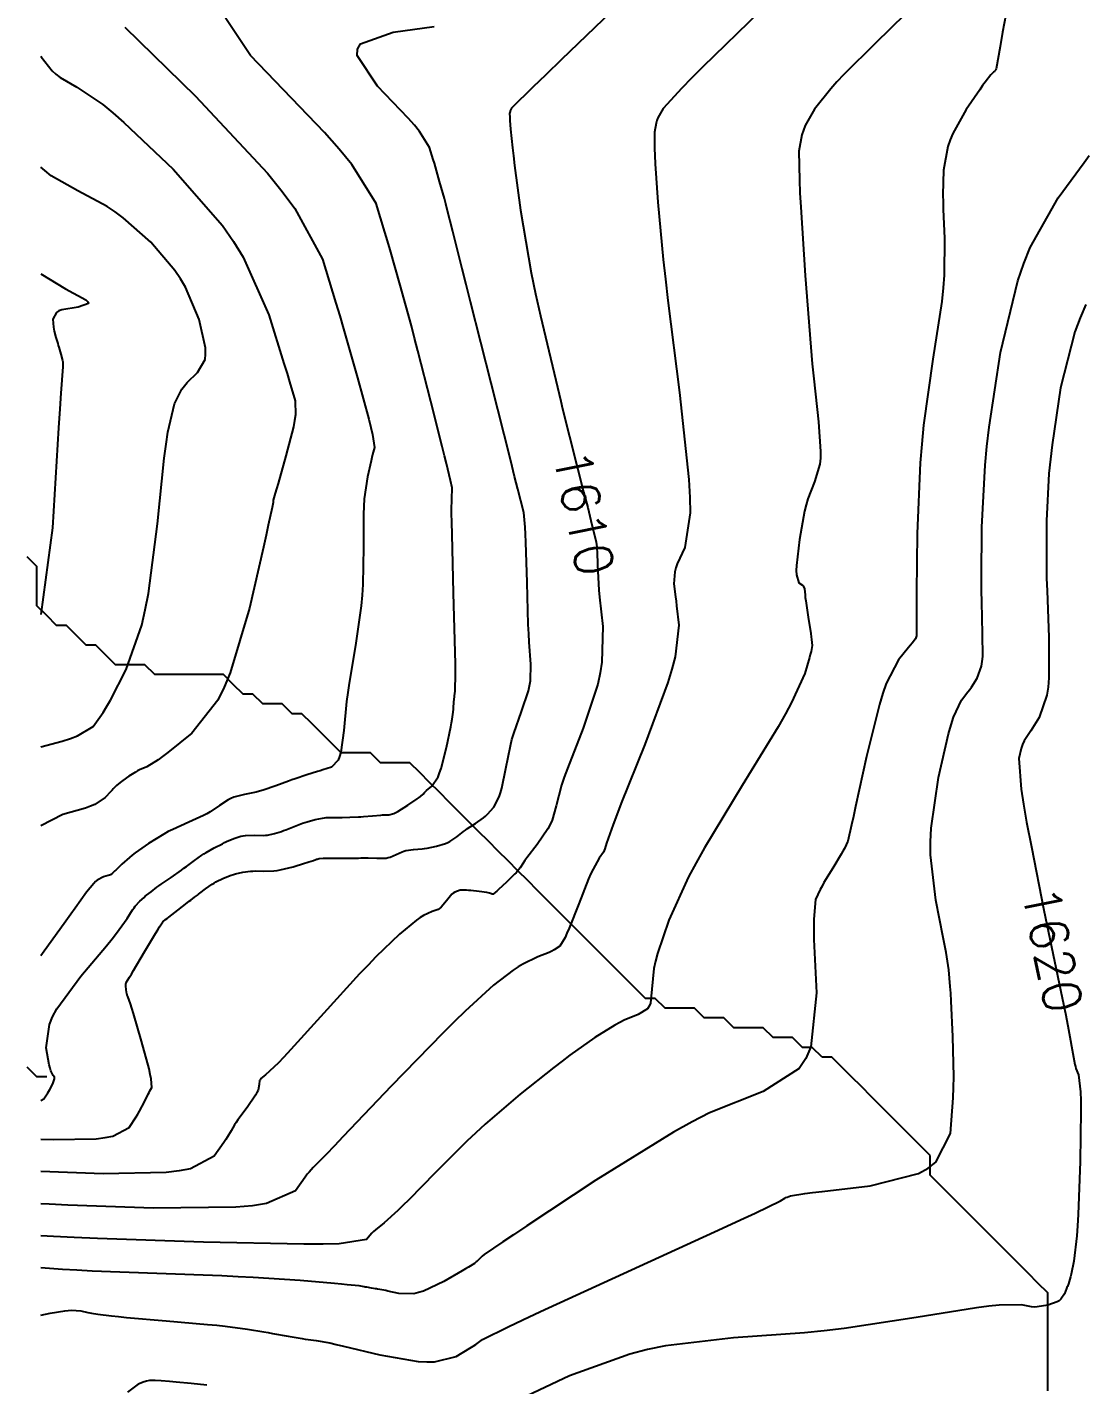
# Model space of a CAD drawing. Header units: metres. Extents: x 837117 to 838479, y 1189012 to 1191015.
# Drawn here: x 837475.1 to 837582.9, y 1189509.9 to 1189648.2 of the extents above; entities that cross this region are included whole.
import ezdxf

# ---------------------------------------------------------------- set-up
doc = ezdxf.new("R2010")
doc.units = ezdxf.units.M
doc.header["$LTSCALE"] = 0.3
for name, color, linetype in [('COTAS 10', 1, 'Continuous'), ('COTAS INT', 252, 'Continuous'), ('DRENAJE', 5, 'Continuous')]:
    doc.layers.add(name, color=color, linetype=linetype)
doc.styles.get("Standard").update_dxf_attribs({"font": 'simplex.shx'})

msp = doc.modelspace()

# ---------------------------------------------------------------- linework, layer by layer
at = {"layer": 'COTAS 10'}
for points in [[(837537.99, 1189653.05), (837529.57, 1189644.95), (837527.95, 1189643.39), (837526.64, 1189642.12), (837524.47, 1189639.99), (837524.35, 1189639.77), (837524.33, 1189639.71), (837524.31, 1189639.65), (837524.27, 1189639.44), (837524.28, 1189639.07), (837524.29, 1189638.91), (837524.3, 1189638.72), (837524.35, 1189637.84), (837524.56, 1189635.94), (837524.66, 1189635.11), (837524.78, 1189634.15), (837525.38, 1189629.6), (837526.47, 1189623.2), (837526.91, 1189621.08), (837527.41, 1189618.81), (837529.48, 1189610.14), (837529.67, 1189609.35), (837531.81, 1189600.91), (837532.22, 1189599.29), (837532.55, 1189597.97), (837533.1, 1189595.76), (837533.15, 1189595.29), (837533.16, 1189595.06), (837533.17, 1189594.79), (837533.21, 1189593.47), (837533.32, 1189591.53), (837533.37, 1189590.88), (837533.43, 1189590.17), (837533.75, 1189587.18), (837533.67, 1189583.56), (837533.49, 1189582.46), (837533.24, 1189581.32), (837531.77, 1189576.84), (837530.17, 1189572.73), (837529.84, 1189571.82), (837529.57, 1189571.01), (837529.02, 1189568.92), (837528.59, 1189567.44), (837528.39, 1189567.01), (837528.17, 1189566.58), (837527.08, 1189564.97), (837526.03, 1189563.61), (837525.82, 1189563.33), (837525.65, 1189563.09), (837525.33, 1189562.6), (837525.07, 1189562.25), (837524.93, 1189562.1), (837524.77, 1189561.94), (837523.95, 1189561.14), (837523.13, 1189560.38), (837522.97, 1189560.23), (837522.83, 1189560.11), (837522.58, 1189559.91), (837522.51, 1189559.9), (837522.5, 1189559.9), (837522.48, 1189559.91), (837522.44, 1189559.95), (837522.22, 1189560.02), (837522.09, 1189560.05), (837521.94, 1189560.08), (837521.18, 1189560.19), (837520.31, 1189560.28), (837520.09, 1189560.3), (837519.89, 1189560.31), (837519.24, 1189560.31), (837518.68, 1189560.13), (837518.53, 1189560.02), (837518.38, 1189559.9), (837517.84, 1189559.24), (837517.3, 1189558.58), (837517.14, 1189558.45), (837516.98, 1189558.34), (837516.39, 1189558.14), (837515.51, 1189557.76), (837515.17, 1189557.53), (837514.78, 1189557.26), (837513.06, 1189555.83), (837510.65, 1189553.53), (837509.85, 1189552.7), (837508.98, 1189551.79), (837505.34, 1189547.8), (837501.97, 1189544.08), (837501.28, 1189543.33), (837500.69, 1189542.71), (837499.41, 1189541.51), (837498.94, 1189541.13), (837498.86, 1189541.02), (837498.8, 1189540.92), (837498.77, 1189540.53), (837498.65, 1189539.94), (837498.53, 1189539.7), (837498.38, 1189539.43), (837497.52, 1189538.18), (837496.6, 1189536.93), (837496.41, 1189536.65), (837496.25, 1189536.41), (837495.89, 1189535.82), (837495.52, 1189535.19), (837495.35, 1189534.93), (837495.15, 1189534.63), (837494.19, 1189533.22), (837491.75, 1189531.95), (837490.62, 1189531.72), (837489.3, 1189531.56), (837482.88, 1189531.43), (837476.51, 1189531.66)], [(837476.51, 1189574.91), (837478.69, 1189575.5), (837479.54, 1189575.78), (837480.26, 1189576.05), (837481.86, 1189576.98), (837482.87, 1189578.41), (837483.22, 1189579), (837483.6, 1189579.67), (837485.21, 1189582.81), (837486.8, 1189587.32), (837487.16, 1189588.87), (837487.49, 1189590.54), (837488.4, 1189597.64), (837489.09, 1189604.34), (837489.28, 1189605.76), (837489.46, 1189606.99), (837490.13, 1189609.87), (837490.89, 1189611.36), (837491.14, 1189611.71), (837491.41, 1189612.04), (837492.49, 1189613.04), (837493.25, 1189614.37), (837493.3, 1189614.92), (837493.28, 1189615.55), (837492.66, 1189618.45), (837491.25, 1189621.74), (837490.74, 1189622.6), (837490.18, 1189623.45), (837487.73, 1189626.34), (837484.89, 1189628.82), (837484.08, 1189629.41), (837483.27, 1189629.95), (837480.29, 1189631.55), (837477.56, 1189633.1), (837476.91, 1189633.62), (837476.51, 1189633.98)], [(837582.95, 1189619.99), (837582.37, 1189618.62), (837581.84, 1189617.19), (837580.39, 1189611.5), (837579.52, 1189605.7), (837579.35, 1189604.21), (837579.2, 1189602.77), (837578.95, 1189597.95), (837578.95, 1189593.4), (837578.97, 1189592.11), (837579.01, 1189590.83), (837579.2, 1189586.11), (837579.21, 1189581.95), (837579.12, 1189581.01), (837578.99, 1189580.17), (837578.21, 1189577.91), (837577.35, 1189576.54), (837577.17, 1189576.26), (837577.01, 1189576.03), (837576.68, 1189575.55), (837576.5, 1189575.15), (837576.44, 1189574.97), (837576.38, 1189574.75), (837576.14, 1189573.73), (837576.37, 1189570.61), (837576.61, 1189569.08), (837576.93, 1189567.26), (837577.42, 1189564.74), (837578.7, 1189558.27), (837580.55, 1189549.36), (837580.91, 1189547.59), (837581.2, 1189546.12), (837581.72, 1189543.33), (837581.85, 1189542.56), (837581.91, 1189542.35), (837581.96, 1189542.16), (837582.22, 1189541.5), (837582.43, 1189539.77), (837582.45, 1189538.9), (837582.46, 1189537.86), (837582.37, 1189532.68), (837582.17, 1189527.3), (837582.1, 1189526.13), (837582.03, 1189525.1), (837581.73, 1189522.55), (837581.46, 1189521.21), (837581.4, 1189520.93), (837581.34, 1189520.7), (837581.2, 1189520.23), (837581.08, 1189519.96), (837581.04, 1189519.86), (837580.99, 1189519.74), (837580.8, 1189519.2), (837580.41, 1189518.65), (837580.24, 1189518.51), (837580.04, 1189518.39), (837579.1, 1189518.04), (837578.01, 1189517.87), (837577.71, 1189517.86), (837577.42, 1189517.88), (837576.4, 1189518.07), (837574.14, 1189518.06), (837573.07, 1189517.94), (837571.82, 1189517.78), (837565.68, 1189516.79), (837558.33, 1189515.68), (837556.31, 1189515.44), (837554.3, 1189515.23), (837547.08, 1189514.71), (837540.15, 1189513.91), (837538.32, 1189513.52), (837536.53, 1189513.07), (837530.36, 1189510.84), (837525.41, 1189508.52)], [(837493.42, 1189509.9), (837491.83, 1189510.08), (837490.31, 1189510.22), (837489.96, 1189510.25), (837489.64, 1189510.28), (837488.76, 1189510.35), (837488.16, 1189510.38), (837488.03, 1189510.38), (837487.91, 1189510.38), (837487.6, 1189510.38), (837487.29, 1189510.31), (837487.17, 1189510.27), (837487.03, 1189510.23), (837486.42, 1189510), (837485.33, 1189509.2)]]:
    msp.add_lwpolyline(points, dxfattribs=at)
at = {"layer": 'COTAS INT'}
for points in [[(837476.51, 1189538.9), (837476.82, 1189539.07), (837477.22, 1189539.67), (837477.32, 1189539.84), (837477.42, 1189540.01), (837477.73, 1189540.61), (837477.91, 1189541.1), (837477.92, 1189541.2), (837477.92, 1189541.28), (837477.79, 1189541.46), (837477.54, 1189541.93), (837477.46, 1189542.2), (837477.38, 1189542.53), (837477.06, 1189544.25), (837477.39, 1189546.65), (837477.72, 1189547.43), (837478.15, 1189548.24), (837480.59, 1189551.57), (837483.22, 1189554.67), (837483.77, 1189555.35), (837484.24, 1189555.95), (837485.32, 1189557.45), (837485.86, 1189558.31), (837486.01, 1189558.51), (837486.14, 1189558.69), (837486.6, 1189559.2), (837487.03, 1189559.59), (837487.15, 1189559.7), (837487.28, 1189559.8), (837487.74, 1189560.17), (837488.33, 1189560.62), (837488.55, 1189560.77), (837488.78, 1189560.94), (837489.78, 1189561.63), (837490.84, 1189562.37), (837491.1, 1189562.56), (837491.35, 1189562.75), (837492.16, 1189563.35), (837492.91, 1189563.89), (837493.12, 1189564.03), (837493.35, 1189564.17), (837494.18, 1189564.64), (837495.01, 1189565.06), (837495.22, 1189565.17), (837495.44, 1189565.27), (837496.16, 1189565.6), (837496.89, 1189565.83), (837497.12, 1189565.87), (837497.35, 1189565.9), (837498.25, 1189565.91), (837499.16, 1189565.9), (837499.39, 1189565.91), (837499.61, 1189565.94), (837500.33, 1189566.08), (837501.04, 1189566.31), (837501.25, 1189566.39), (837501.47, 1189566.47), (837502.31, 1189566.8), (837503.18, 1189567.14), (837503.41, 1189567.22), (837503.64, 1189567.29), (837504.46, 1189567.51), (837505.21, 1189567.66), (837505.4, 1189567.69), (837505.59, 1189567.71), (837506.21, 1189567.73), (837506.83, 1189567.73), (837507.02, 1189567.73), (837507.22, 1189567.74), (837508, 1189567.75), (837508.87, 1189567.79), (837509.12, 1189567.8), (837509.37, 1189567.82), (837510.3, 1189567.9), (837511.14, 1189567.97), (837511.33, 1189567.99), (837511.5, 1189568), (837511.96, 1189568), (837512.47, 1189568.14), (837512.67, 1189568.24), (837512.89, 1189568.35), (837513.91, 1189568.98), (837514.86, 1189569.63), (837515.05, 1189569.76), (837515.2, 1189569.87), (837515.46, 1189570.1), (837515.61, 1189570.28), (837515.7, 1189570.37), (837515.8, 1189570.47), (837516.34, 1189570.93), (837516.98, 1189571.88), (837517.14, 1189572.27), (837517.3, 1189572.73), (837517.85, 1189574.87), (837518.27, 1189576.96), (837518.35, 1189577.38), (837518.41, 1189577.73), (837518.52, 1189578.44), (837518.54, 1189578.75), (837518.55, 1189578.85), (837518.55, 1189578.96), (837518.58, 1189579.39), (837518.62, 1189579.86), (837518.64, 1189579.99), (837518.66, 1189580.12), (837518.73, 1189580.58), (837518.75, 1189582.39), (837518.74, 1189583.37), (837518.72, 1189584.56), (837518.56, 1189590.58), (837518.4, 1189596.59), (837518.38, 1189597.77), (837518.36, 1189598.74), (837518.39, 1189600.5), (837518.43, 1189600.97), (837518.42, 1189601.13), (837518.4, 1189601.31), (837518.25, 1189602.04), (837517.83, 1189603.78), (837517.63, 1189604.58), (837517.39, 1189605.53), (837516.25, 1189610.1), (837514.93, 1189615.25), (837514.59, 1189616.56), (837514.26, 1189617.82), (837513.12, 1189621.95), (837512.09, 1189625.54), (837511.82, 1189626.46), (837511.56, 1189627.35), (837510.67, 1189630.28), (837508.18, 1189634.25), (837506.92, 1189635.79), (837505.41, 1189637.51), (837497.86, 1189645.34), (837492.87, 1189652.89)], [(837549.76, 1189649.82), (837543.94, 1189644.18), (837542.78, 1189643.02), (837541.81, 1189642.03), (837539.9, 1189639.94), (837539.37, 1189638.98), (837539.27, 1189638.72), (837539.18, 1189638.46), (837539.01, 1189637.52), (837539.03, 1189635.86), (837539.06, 1189635.14), (837539.11, 1189634.31), (837539.37, 1189630.39), (837539.91, 1189624.58), (837540.14, 1189622.57), (837540.39, 1189620.38), (837541.59, 1189611), (837542.53, 1189602.17), (837542.63, 1189600.33), (837542.65, 1189598.75), (837542.12, 1189595.23), (837541.34, 1189593.56), (837541.2, 1189593.15), (837541.1, 1189592.76), (837541.01, 1189591.52), (837541.16, 1189590.21), (837541.22, 1189589.76), (837541.27, 1189589.29), (837541.5, 1189587.3), (837541.12, 1189584.09), (837540.8, 1189582.85), (837540.37, 1189581.46), (837538.04, 1189575.16), (837535.64, 1189569.18), (837535.18, 1189567.99), (837534.8, 1189567), (837534.15, 1189565.12), (837533.98, 1189564.54), (837533.9, 1189564.38), (837533.82, 1189564.21), (837533.39, 1189563.58), (837532.77, 1189562.48), (837532.55, 1189562.01), (837532.31, 1189561.47), (837531.31, 1189558.93), (837530.33, 1189556.44), (837530.11, 1189555.93), (837529.91, 1189555.51), (837529.37, 1189554.62), (837528.79, 1189554.23), (837528.56, 1189554.11), (837528.3, 1189553.99), (837527.13, 1189553.53), (837525.61, 1189552.79), (837525.14, 1189552.5), (837524.64, 1189552.17), (837522.64, 1189550.65), (837519.73, 1189548), (837518.65, 1189546.95), (837517.46, 1189545.76), (837512.21, 1189540.35), (837507.33, 1189535.24), (837506.38, 1189534.25), (837505.6, 1189533.45), (837504.25, 1189532.08), (837503.84, 1189531.61), (837503.66, 1189531.38), (837503.45, 1189531.1), (837502.45, 1189529.7), (837499.51, 1189528.4), (837498.08, 1189528.18), (837496.38, 1189528.02), (837487.99, 1189527.94), (837479.28, 1189528.25), (837477.36, 1189528.33), (837476.51, 1189528.37)], [(837564.55, 1189649.56), (837561.53, 1189646.59), (837558.32, 1189643.4), (837557.61, 1189642.65), (837556.98, 1189641.95), (837555.33, 1189639.89), (837554.39, 1189638.2), (837554.2, 1189637.73), (837554.05, 1189637.27), (837553.74, 1189635.6), (837553.78, 1189632.64), (837553.84, 1189631.37), (837553.92, 1189629.9), (837554.38, 1189622.94), (837554.95, 1189615.63), (837555.09, 1189613.94), (837555.24, 1189612.4), (837555.72, 1189608.03), (837555.94, 1189605.02), (837555.92, 1189604.33), (837555.86, 1189603.7), (837555.34, 1189601.93), (837554.64, 1189600.2), (837554.47, 1189599.59), (837554.3, 1189598.92), (837553.78, 1189596.05), (837553.48, 1189593.39), (837553.46, 1189592.87), (837553.48, 1189592.43), (837553.74, 1189591.62), (837554.1, 1189591.4), (837554.17, 1189591.34), (837554.22, 1189591.27), (837554.3, 1189591.02), (837554.36, 1189590.42), (837554.39, 1189590.14), (837554.44, 1189589.8), (837554.69, 1189588.14), (837554.94, 1189586.48), (837554.99, 1189586.14), (837555.03, 1189585.85), (837555.09, 1189585.23), (837554.98, 1189584.63), (837554.9, 1189584.34), (837554.81, 1189584.01), (837554.33, 1189582.38), (837552.99, 1189579.44), (837552.36, 1189578.28), (837551.61, 1189576.97), (837547.94, 1189570.99), (837544.11, 1189564.65), (837543.26, 1189563.12), (837542.49, 1189561.68), (837540.47, 1189557.26), (837539.33, 1189553.88), (837539.12, 1189553.08), (837538.96, 1189552.35), (837538.76, 1189550.25), (837538.61, 1189548.82), (837538.47, 1189548.52), (837538.3, 1189548.25), (837537.35, 1189547.65), (837535.94, 1189547.08), (837535.48, 1189546.85), (837534.98, 1189546.57), (837532.94, 1189545.31), (837530.41, 1189543.52), (837529.61, 1189542.92), (837528.76, 1189542.27), (837525.36, 1189539.55), (837521.78, 1189536.48), (837520.83, 1189535.62), (837519.9, 1189534.75), (837516.68, 1189531.54), (837514, 1189528.78), (837513.4, 1189528.19), (837512.87, 1189527.68), (837511.48, 1189526.45), (837510.62, 1189525.74), (837510.42, 1189525.55), (837510.23, 1189525.37), (837509.7, 1189524.73), (837506.89, 1189524.31), (837505.27, 1189524.27), (837503.29, 1189524.25), (837493.1, 1189524.46), (837482.29, 1189524.84), (837479.92, 1189524.94), (837477.81, 1189525.04), (837476.51, 1189525.12)], [(837574.8, 1189649.48), (837574.49, 1189647.71), (837574.24, 1189646.27), (837573.82, 1189643.97), (837573.79, 1189643.92), (837573.78, 1189643.89), (837573.75, 1189643.84), (837573.67, 1189643.74), (837573.62, 1189643.69), (837573.57, 1189643.63), (837573.29, 1189643.36), (837572.7, 1189642.63), (837572.45, 1189642.27), (837572.15, 1189641.86), (837570.76, 1189639.84), (837569.41, 1189637.41), (837569.14, 1189636.74), (837568.91, 1189636.07), (837568.48, 1189633.67), (837568.41, 1189631.16), (837568.42, 1189630.41), (837568.43, 1189629.65), (837568.58, 1189626.72), (837568.53, 1189622.97), (837568.43, 1189621.68), (837568.28, 1189620.3), (837567.39, 1189614.41), (837566.44, 1189607.69), (837566.25, 1189605.77), (837566.09, 1189603.84), (837565.79, 1189596.67), (837565.72, 1189590.69), (837565.71, 1189589.51), (837565.7, 1189588.53), (837565.7, 1189586.72), (837565.7, 1189586.31), (837565.7, 1189586.22), (837565.68, 1189586.13), (837565.61, 1189585.91), (837565.28, 1189585.49), (837565.11, 1189585.28), (837564.91, 1189585.03), (837563.89, 1189583.79), (837562.64, 1189581.37), (837562.28, 1189580.38), (837561.93, 1189579.24), (837560.61, 1189573.95), (837559.51, 1189568.85), (837559.29, 1189567.83), (837559.1, 1189566.98), (837558.71, 1189565.33), (837558.37, 1189564.58), (837558.22, 1189564.3), (837558.04, 1189563.98), (837557.18, 1189562.57), (837556.29, 1189561.09), (837556.09, 1189560.73), (837555.91, 1189560.39), (837555.44, 1189559.36), (837555.24, 1189557.36), (837555.24, 1189556.42), (837555.26, 1189555.31), (837555.53, 1189549.87), (837554.95, 1189544.35), (837554.43, 1189543.18), (837553.77, 1189542.17), (837550.09, 1189539.83), (837544.64, 1189537.64), (837542.85, 1189536.73), (837540.95, 1189535.69), (837533.06, 1189530.8), (837526.03, 1189526.14), (837524.67, 1189525.23), (837523.57, 1189524.5), (837521.69, 1189523.22), (837521.47, 1189523.03), (837521.41, 1189522.98), (837521.36, 1189522.93), (837521.16, 1189522.73), (837520.97, 1189522.55), (837520.92, 1189522.5), (837520.87, 1189522.45), (837520.68, 1189522.3), (837520.09, 1189521.94), (837519.79, 1189521.76), (837519.42, 1189521.54), (837517.58, 1189520.47), (837515.5, 1189519.49), (837514.99, 1189519.33), (837514.51, 1189519.22), (837512.99, 1189519.23), (837511.88, 1189519.49), (837511.66, 1189519.54), (837511.46, 1189519.59), (837511.05, 1189519.66), (837510.8, 1189519.69), (837510.71, 1189519.71), (837510.61, 1189519.72), (837510.19, 1189519.79), (837509.71, 1189519.88), (837509.57, 1189519.9), (837509.44, 1189519.93), (837508.95, 1189520.01), (837507.72, 1189520.14), (837507.13, 1189520.2), (837506.42, 1189520.26), (837502.94, 1189520.55), (837498.14, 1189520.87), (837496.61, 1189520.95), (837494.97, 1189521.03), (837488.32, 1189521.28), (837481.76, 1189521.53), (837480.18, 1189521.61), (837478.71, 1189521.69), (837476.51, 1189521.84)], [(837476.51, 1189534.96), (837477.77, 1189534.92), (837482.16, 1189535), (837483.07, 1189535.12), (837483.84, 1189535.27), (837485.51, 1189536.15), (837486.23, 1189537.23), (837486.4, 1189537.52), (837486.57, 1189537.8), (837487.07, 1189538.77), (837487.45, 1189539.56), (837487.54, 1189539.73), (837487.62, 1189539.87), (837487.83, 1189540.23), (837487.77, 1189541.09), (837487.67, 1189541.55), (837487.54, 1189542.11), (837486.76, 1189544.95), (837485.94, 1189547.76), (837485.77, 1189548.3), (837485.64, 1189548.74), (837485.39, 1189549.48), (837485.32, 1189549.63), (837485.3, 1189549.7), (837485.28, 1189549.78), (837485.21, 1189550.18), (837485.16, 1189550.58), (837485.16, 1189550.67), (837485.16, 1189550.74), (837485.22, 1189550.92), (837485.56, 1189551.46), (837485.75, 1189551.76), (837485.97, 1189552.14), (837487.09, 1189554.03), (837488.21, 1189555.92), (837488.43, 1189556.28), (837488.61, 1189556.58), (837488.94, 1189557.09), (837489.22, 1189557.32), (837489.37, 1189557.44), (837489.55, 1189557.58), (837490.47, 1189558.3), (837491.42, 1189559.04), (837491.62, 1189559.19), (837491.79, 1189559.32), (837492.18, 1189559.61), (837492.48, 1189559.83), (837492.59, 1189559.92), (837492.72, 1189560.01), (837493.28, 1189560.45), (837493.96, 1189560.92), (837494.16, 1189561.04), (837494.36, 1189561.16), (837495.13, 1189561.55), (837495.92, 1189561.86), (837496.14, 1189561.93), (837496.35, 1189562), (837497.1, 1189562.17), (837497.88, 1189562.26), (837498.11, 1189562.27), (837498.34, 1189562.28), (837499.24, 1189562.26), (837500.26, 1189562.29), (837500.58, 1189562.33), (837500.91, 1189562.39), (837502.21, 1189562.71), (837503.38, 1189563.06), (837503.62, 1189563.13), (837503.83, 1189563.2), (837504.3, 1189563.36), (837504.53, 1189563.45), (837504.59, 1189563.47), (837504.65, 1189563.49), (837504.87, 1189563.55), (837505.28, 1189563.58), (837505.46, 1189563.59), (837505.67, 1189563.59), (837506.67, 1189563.58), (837507.68, 1189563.57), (837507.89, 1189563.57), (837508.08, 1189563.57), (837508.49, 1189563.57), (837508.72, 1189563.58), (837508.79, 1189563.58), (837508.86, 1189563.58), (837509.11, 1189563.61), (837509.51, 1189563.62), (837509.68, 1189563.61), (837509.87, 1189563.61), (837510.75, 1189563.57), (837511.68, 1189563.6), (837511.9, 1189563.64), (837512.1, 1189563.68), (837512.72, 1189563.95), (837513.31, 1189564.24), (837513.5, 1189564.3), (837513.69, 1189564.35), (837514.48, 1189564.45), (837515.36, 1189564.53), (837515.61, 1189564.57), (837515.87, 1189564.61), (837516.82, 1189564.79), (837517.73, 1189565.07), (837517.96, 1189565.17), (837518.18, 1189565.28), (837518.89, 1189565.76), (837519.58, 1189566.3), (837519.78, 1189566.45), (837519.99, 1189566.6), (837520.81, 1189567.13), (837521.61, 1189567.7), (837521.82, 1189567.87), (837522.01, 1189568.06), (837522.67, 1189568.77), (837523.22, 1189569.84), (837523.35, 1189570.25), (837523.48, 1189570.7), (837523.89, 1189572.72), (837524.35, 1189575.03), (837524.51, 1189575.66), (837524.7, 1189576.28), (837525.49, 1189578.53), (837526.18, 1189580.62), (837526.3, 1189581.15), (837526.38, 1189581.66), (837526.42, 1189583.35), (837526.25, 1189585.57), (837526.21, 1189586.42), (837526.17, 1189587.37), (837526.04, 1189591.66), (837525.92, 1189595.77), (837525.88, 1189596.6), (837525.84, 1189597.31), (837525.71, 1189598.78), (837525.11, 1189601.18), (837524.78, 1189602.47), (837524.39, 1189604.04), (837522.38, 1189611.97), (837520.29, 1189620.25), (837519.84, 1189622.03), (837519.44, 1189623.6), (837518.48, 1189627.43), (837517.91, 1189629.67), (837517.76, 1189630.23), (837517.62, 1189630.77), (837517.14, 1189632.51), (837516.72, 1189634), (837516.6, 1189634.38), (837516.49, 1189634.75), (837516.12, 1189635.97), (837515.09, 1189637.61), (837514.57, 1189638.25), (837513.94, 1189638.97), (837510.81, 1189642.22), (837508.73, 1189645.35), (837508.78, 1189646), (837509.08, 1189646.54), (837512.42, 1189647.71), (837516.58, 1189648.28)], [(837485.06, 1189648.24), (837492.28, 1189641.19), (837499.6, 1189633.37), (837501.11, 1189631.5), (837502.4, 1189629.77), (837505.21, 1189624.6), (837506.57, 1189620.12), (837506.96, 1189618.82), (837507.35, 1189617.5), (837508.79, 1189612.51), (837509.94, 1189608.29), (837510.14, 1189607.45), (837510.31, 1189606.75), (837510.49, 1189605.4), (837510.31, 1189604.7), (837510.24, 1189604.4), (837510.16, 1189604.05), (837509.79, 1189602.44), (837509.46, 1189600.17), (837509.41, 1189599.42), (837509.37, 1189598.61), (837509.37, 1189595.25), (837509.31, 1189591.45), (837509.24, 1189590.37), (837509.14, 1189589.28), (837508.56, 1189585.25), (837507.92, 1189581.42), (837507.78, 1189580.46), (837507.66, 1189579.54), (837507.37, 1189576.59), (837507.07, 1189574.39), (837506.94, 1189573.95), (837506.79, 1189573.58), (837506.11, 1189572.85), (837505.24, 1189572.57), (837504.97, 1189572.49), (837504.7, 1189572.4), (837503.61, 1189572.06), (837502.43, 1189571.68), (837502.09, 1189571.56), (837501.74, 1189571.44), (837500.45, 1189570.96), (837499.15, 1189570.52), (837498.8, 1189570.41), (837498.46, 1189570.32), (837497.26, 1189570.07), (837496.16, 1189569.78), (837495.88, 1189569.67), (837495.61, 1189569.54), (837494.73, 1189568.96), (837493.75, 1189568.29), (837493.42, 1189568.11), (837493.07, 1189567.92), (837491.58, 1189567.26), (837489.95, 1189566.52), (837489.5, 1189566.29), (837489.06, 1189566.04), (837487.5, 1189565.07), (837486.14, 1189564.11), (837485.83, 1189563.88), (837485.55, 1189563.66), (837484.77, 1189562.98), (837484.26, 1189562.48), (837484.15, 1189562.37), (837484.05, 1189562.28), (837483.82, 1189562.04), (837483.6, 1189561.89), (837483.5, 1189561.85), (837483.39, 1189561.81), (837482.89, 1189561.67), (837482.27, 1189561.35), (837482.09, 1189561.2), (837481.9, 1189561.01), (837481.17, 1189560.12), (837480.03, 1189558.5), (837479.57, 1189557.87), (837479.06, 1189557.15), (837476.7, 1189553.88), (837476.51, 1189553.62)], [(837476.51, 1189645.26), (837476.54, 1189645.21), (837477.68, 1189643.77), (837478.06, 1189643.43), (837478.47, 1189643.1), (837480.18, 1189642.13), (837482.84, 1189640.34), (837483.85, 1189639.51), (837484.97, 1189638.53), (837490, 1189633.77), (837495.02, 1189628.01), (837496.13, 1189626.4), (837497.13, 1189624.79), (837499.75, 1189618.92), (837501.28, 1189613.98), (837501.6, 1189612.96), (837501.86, 1189612.09), (837502.44, 1189610.18), (837502.45, 1189608.75), (837502.37, 1189608.18), (837502.25, 1189607.53), (837501.49, 1189604.55), (837500.68, 1189601.74), (837500.52, 1189601.2), (837500.4, 1189600.76), (837500.19, 1189600.05), (837500.19, 1189600), (837500.18, 1189599.99), (837500.18, 1189599.91), (837500.17, 1189599.77), (837500.16, 1189599.71), (837500.15, 1189599.64), (837500.09, 1189599.3), (837499.69, 1189597.49), (837499.47, 1189596.48), (837499.19, 1189595.26), (837497.77, 1189589.05), (837495.81, 1189582.45), (837495.19, 1189580.99), (837494.53, 1189579.69), (837491.89, 1189576.3), (837489.45, 1189574.34), (837488.92, 1189573.94), (837488.46, 1189573.6), (837487.3, 1189572.9), (837486.57, 1189572.57), (837486.37, 1189572.47), (837486.17, 1189572.36), (837485.47, 1189571.92), (837484.86, 1189571.49), (837484.72, 1189571.38), (837484.59, 1189571.28), (837484.24, 1189570.98), (837483.9, 1189570.63), (837483.77, 1189570.5), (837483.64, 1189570.36), (837483.07, 1189569.75), (837482.01, 1189569.06), (837481.58, 1189568.88), (837481.08, 1189568.69), (837478.76, 1189568.04), (837476.51, 1189566.87)], [(837476.51, 1189517.05), (837477.46, 1189517.23), (837478.95, 1189517.49), (837479.31, 1189517.52), (837479.63, 1189517.54), (837480.58, 1189517.47), (837481.31, 1189517.32), (837481.5, 1189517.28), (837481.68, 1189517.24), (837482.31, 1189517.12), (837483.73, 1189516.95), (837484.42, 1189516.89), (837485.24, 1189516.81), (837489.27, 1189516.47), (837493.5, 1189516.1), (837494.45, 1189516.01), (837495.31, 1189515.92), (837497.58, 1189515.62), (837499.22, 1189515.34), (837499.67, 1189515.26), (837500.12, 1189515.18), (837501.72, 1189514.9), (837503.13, 1189514.65), (837503.45, 1189514.6), (837503.74, 1189514.56), (837504.57, 1189514.46), (837505.95, 1189514.2), (837506.6, 1189514.06), (837507.36, 1189513.89), (837511.06, 1189513.01), (837514.95, 1189512.33), (837515.83, 1189512.28), (837516.63, 1189512.29), (837518.82, 1189512.84), (837520.23, 1189513.68), (837520.54, 1189513.87), (837520.82, 1189514.05), (837521.51, 1189514.54), (837524.12, 1189515.86), (837525.6, 1189516.56), (837527.41, 1189517.41), (837536.69, 1189521.66), (837545.97, 1189525.91), (837547.78, 1189526.74), (837549.27, 1189527.43), (837551.87, 1189528.69), (837552.31, 1189528.96), (837552.42, 1189529.02), (837552.53, 1189529.07), (837552.89, 1189529.2), (837554.33, 1189529.42), (837555.13, 1189529.52), (837556.09, 1189529.64), (837561, 1189530.22), (837565.91, 1189531.46), (837566.89, 1189532), (837567.69, 1189532.62), (837569.18, 1189535.55), (837569.46, 1189539.18), (837569.5, 1189540.24), (837569.51, 1189541.32), (837569.43, 1189545.41), (837569.24, 1189549.03), (837569.2, 1189549.82), (837569.16, 1189550.51), (837569.02, 1189552.21), (837568.73, 1189553.96), (837568.6, 1189554.67), (837568.44, 1189555.49), (837567.67, 1189559.29), (837567.14, 1189563.92), (837567.14, 1189565.26), (837567.2, 1189566.63), (837567.94, 1189571.79), (837568.99, 1189576.24), (837569.25, 1189577.16), (837569.5, 1189577.95), (837570.29, 1189579.67), (837570.96, 1189580.53), (837571.14, 1189580.77), (837571.31, 1189581.01), (837571.91, 1189581.91), (837572.34, 1189583.15), (837572.41, 1189583.62), (837572.46, 1189584.13), (837572.45, 1189586.42), (837572.36, 1189589.68), (837572.34, 1189590.81), (837572.34, 1189592.04), (837572.37, 1189597.31), (837572.71, 1189603.63), (837572.89, 1189605.53), (837573.12, 1189607.49), (837574.27, 1189615.09), (837576.03, 1189622.38), (837576.64, 1189624.15), (837577.3, 1189625.8), (837580.14, 1189630.85), (837582.78, 1189634.44), (837583.31, 1189635.17)], [(837476.51, 1189623.1), (837479.03, 1189621.57), (837481.1, 1189620.47), (837481.31, 1189620.25), (837481.38, 1189620.07), (837480.31, 1189619.71), (837478.66, 1189619.45), (837478.34, 1189619.32), (837478.1, 1189619.18), (837477.73, 1189618.48), (837477.8, 1189617.68), (837477.83, 1189617.48), (837477.87, 1189617.28), (837478.04, 1189616.63), (837478.24, 1189616), (837478.29, 1189615.81), (837478.35, 1189615.63), (837478.57, 1189614.92), (837478.73, 1189614.28), (837478.76, 1189614.13), (837478.77, 1189614), (837478.77, 1189613.64), (837478.56, 1189610.96), (837478.46, 1189609.36), (837478.33, 1189607.4), (837477.69, 1189597.22), (837476.51, 1189588.39)]]:
    msp.add_lwpolyline(points, dxfattribs=at)
at = {"layer": 'DRENAJE'}
for points in [[(837556.1, 1189543.31, 0), (837555.1, 1189544.31, 0), (837554.1, 1189544.31, 0), (837553.1, 1189545.31, 0), (837552.1, 1189545.31, 0), (837551.1, 1189545.31, 0), (837550.1, 1189546.31, 0), (837549.1, 1189546.31, 0), (837548.1, 1189546.31, 0), (837547.1, 1189546.31, 0), (837546.1, 1189547.31, 0), (837545.1, 1189547.31, 0), (837544.1, 1189547.31, 0), (837543.1, 1189548.3, 0), (837542.1, 1189548.3, 0), (837541.1, 1189548.3, 0), (837540.1, 1189548.3, 0), (837539.1, 1189549.3, 0), (837538.1, 1189549.3, 0), (837537.1, 1189550.3, 0), (837536.1, 1189551.3, 0), (837535.1, 1189552.3, 0), (837534.1, 1189553.3, 0), (837533.1, 1189554.3, 0), (837532.1, 1189555.3, 0), (837531.1, 1189556.3, 0), (837530.11, 1189557.3, 0), (837529.11, 1189558.3, 0), (837528.11, 1189559.3, 0), (837527.11, 1189560.3, 0), (837526.11, 1189561.3, 0), (837525.11, 1189562.3, 0), (837524.11, 1189563.3, 0), (837523.11, 1189564.3, 0), (837522.11, 1189565.3, 0), (837521.11, 1189566.3, 0), (837520.11, 1189567.3, 0), (837519.11, 1189568.3, 0), (837518.11, 1189569.3, 0), (837517.11, 1189570.3, 0), (837516.11, 1189571.3, 0), (837515.11, 1189572.3, 0), (837514.11, 1189573.3, 0), (837513.11, 1189573.3, 0), (837512.11, 1189573.3, 0), (837511.11, 1189573.3, 0), (837510.11, 1189574.3, 0), (837509.11, 1189574.3, 0), (837508.11, 1189574.3, 0), (837507.11, 1189574.3, 0), (837506.11, 1189575.3, 0), (837505.11, 1189576.3, 0), (837504.11, 1189577.3, 0), (837503.11, 1189578.29, 0), (837502.11, 1189578.29, 0), (837501.11, 1189579.29, 0), (837500.12, 1189579.29, 0), (837499.12, 1189579.29, 0), (837498.12, 1189580.29, 0), (837497.12, 1189580.29, 0), (837496.12, 1189581.29, 0), (837495.12, 1189582.29, 0), (837494.12, 1189582.29, 0), (837493.12, 1189582.29, 0), (837492.12, 1189582.29, 0), (837491.12, 1189582.29, 0), (837490.12, 1189582.29, 0), (837489.12, 1189582.29, 0), (837488.12, 1189582.29, 0), (837487.12, 1189583.29, 0), (837486.12, 1189583.29, 0), (837485.12, 1189583.29, 0), (837484.12, 1189583.29, 0), (837483.12, 1189584.29, 0), (837482.12, 1189585.29, 0), (837481.12, 1189585.29, 0), (837480.12, 1189586.29, 0), (837479.12, 1189587.29, 0), (837478.12, 1189587.29, 0), (837477.12, 1189588.29, 0), (837476.12, 1189589.29, 0), (837476.12, 1189590.29, 0), (837476.12, 1189591.29, 0), (837476.12, 1189592.29, 0), (837476.12, 1189593.29, 0), (837475.12, 1189594.29, 0)], [(837558.1, 1189542.31, 0), (837557.1, 1189543.31, 0), (837556.1, 1189543.31, 0)], [(837477.12, 1189541.31, 0), (837476.12, 1189541.31, 0), (837475.12, 1189542.31, 0)], [(837567.09, 1189533.31, 0), (837566.09, 1189534.31, 0), (837565.09, 1189535.31, 0), (837564.09, 1189536.31, 0), (837563.09, 1189537.31, 0), (837562.09, 1189538.31, 0), (837561.09, 1189539.31, 0), (837560.1, 1189540.31, 0), (837559.1, 1189541.31, 0), (837558.1, 1189542.31, 0)], [(837579.09, 1189509.32, 0), (837579.09, 1189510.32, 0), (837579.09, 1189511.32, 0), (837579.09, 1189512.32, 0), (837579.09, 1189513.32, 0), (837579.09, 1189514.32, 0), (837579.09, 1189515.32, 0), (837579.09, 1189516.32, 0), (837579.09, 1189517.32, 0), (837579.09, 1189518.31, 0), (837579.09, 1189519.31, 0), (837578.09, 1189520.31, 0), (837577.09, 1189521.31, 0), (837576.09, 1189522.31, 0), (837575.09, 1189523.31, 0), (837574.09, 1189524.31, 0), (837573.09, 1189525.31, 0), (837572.09, 1189526.31, 0), (837571.09, 1189527.31, 0), (837570.09, 1189528.31, 0), (837569.09, 1189529.31, 0), (837568.09, 1189530.31, 0), (837567.09, 1189531.31, 0), (837567.09, 1189532.31, 0), (837567.09, 1189533.31, 0)]]:
    msp.add_polyline3d(points, dxfattribs=at)

# ---------------------------------------------------------------- texts
at = {"layer": 'COTAS 10', "char_height": 3.8, "attachment_point": 7}
for s, insert, rotation in [('1610', (837528.65, 1189604.78), 281.6439), ('1620', (837576.39, 1189560.3), 281.4632)]:
    msp.add_mtext(s, dxfattribs=dict(at, insert=insert, rotation=rotation))

doc.saveas('drawing.dxf')
